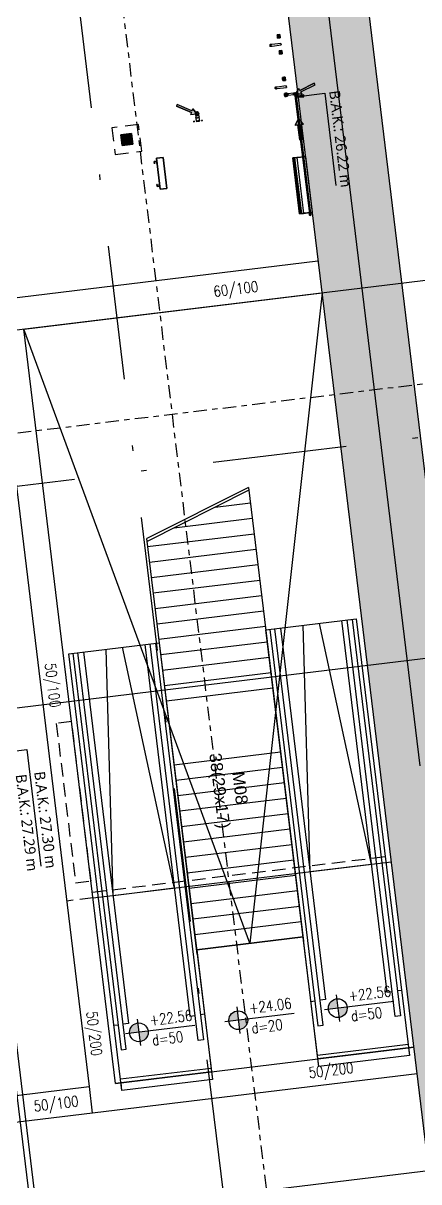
# Model space of a CAD drawing. Header units: millimetres. Extents: x 400392 to 401374, y 4543900 to 4544115.
# Drawn here: x 400471.79 to 400479.16, y 4544068.97 to 4544090.6 of the extents above; entities that cross this region are included whole.
import ezdxf
from ezdxf.enums import TextEntityAlignment as Align

# ---------------------------------------------------------------- set-up
doc = ezdxf.new("R2010")
doc.units = ezdxf.units.MM
for name, pattern in [('AKS', [3, 2.5, -0.25, 0, -0.25]), ('CENTER', [2, 1.25, -0.25, 0.25, -0.25]), ('CIZGI', [0.4, 0.25, -0.15]), ('CONTINU', [0]), ('DASHDOT2', [0.5, 0.25, -0.125, 0, -0.125]), ('HIDDEN', [0.375, 0.25, -0.125])]:
    doc.linetypes.add(name, pattern=pattern)
doc.layers.add('A-DETL-GENF', color=92, linetype='Continuous', lineweight=9)
for name, color, linetype in [('aks prota', 2, 'AKS'), ('kiriş boyutu prota', 6, 'Continuous'), ('kiriş prota', 6, 'Continuous'), ('kolon tarama prota', 252, 'Continuous'), ('merdiven prota', 2, 'Continuous'), ('perde prota', 1, 'Continuous'), ('PRT-AL-TUNEL_EKSENI', 14, 'DASHDOT2'), ('PRT-MI-a_fit_drainage', 10, 'Continuous'), ('prt-s-taxis', 7, 'Continuous'), ('skesit prota', 7, 'Continuous'), ('st-s_level (kot)', 6, 'Continuous'), ('st-s_levelmark (kot işareti)', 4, 'Continuous'), ('st_s_ölçü', 4, 'Continuous'), ('temel prota', 6, 'Continuous')]:
    doc.layers.add(name, color=color, linetype=linetype)
doc.styles.add('OLCU', font='romanstw.shx')
doc.styles.add('PRT-MI-a_Arial', font='Arial.ttf', dxfattribs={"height": 30})
doc.styles.add('Segoe UI Light_1', font='', dxfattribs={"height": 200})
doc.styles.add('TKIRIS', font='romanstw.shx')
doc.styles.get('Segoe UI Light_1').set_extended_font_data('Segoe UI Light')

# ---------------------------------------------------------------- blocks, each defined once
blk = doc.blocks.new('+24.06 mekanik')
at = {"layer": 'kolon tarama prota'}
for points in [[(11782, 178299), (11692, 178375), (11733, 178390), (11631, 178671), (11660, 178682), (11761, 178401), (11803, 178416)], [(11842, 178300), (11862, 178450), (11822, 178450)], [(12248, 178300), (12365, 178378), (12365, 178330), (12648, 178330), (12648, 178270), (12365, 178270), (12365, 178222)], [(11933, 176427), (11933, 176309), (11895, 176331), (11745, 176072), (11719, 176087), (11869, 176346), (11830, 176368)]]:
    blk.add_hatch(color=253, dxfattribs=at).paths.add_polyline_path(points, flags=0)
at = {"layer": 'kolon tarama prota', "color": 253}
for p, q in [((11660, 178682), (11631, 178671)), ((11660, 178682), (11631, 178671)), ((11631, 178671), (11733, 178390)), ((11733, 178390), (11631, 178671)), ((11761, 178401), (11660, 178682)), ((11761, 178401), (11660, 178682)), ((11842, 178843), (13574, 178843)), ((11842, 178300), (11842, 178843)), ((11862, 178450), (11822, 178450)), ((11822, 178450), (11842, 178300)), ((11842, 178300), (11862, 178450)), ((11733, 178390), (11692, 178375)), ((11733, 178390), (11692, 178375)), ((11692, 178375), (11782, 178299)), ((11692, 178375), (11782, 178299)), ((11803, 178416), (11761, 178401)), ((11761, 178401), (11803, 178416)), ((11766, 178283), (11766, 178265)), ((11769, 178265), (11769, 178160)), ((11782, 178299), (11803, 178416)), ((11803, 178416), (11782, 178299)), ((11796, 178160), (11796, 178265)), ((11799, 178265), (11799, 178283)), ((14038, 178313), (11818, 178313)), ((11818, 178287), (14038, 178287)), ((12365, 178378), (12248, 178300)), ((12365, 178378), (12248, 178300)), ((12248, 178300), (12365, 178222)), ((12365, 178222), (12248, 178300)), ((12365, 178330), (12365, 178378)), ((12365, 178330), (12365, 178378)), ((12648, 178330), (12365, 178330)), ((12365, 178330), (12648, 178330)), ((12365, 178222), (12365, 178270)), ((12365, 178270), (12648, 178270)), ((12365, 178270), (12648, 178270)), ((12365, 178270), (12365, 178222)), ((12648, 178270), (12648, 178330)), ((12648, 178270), (12648, 178330)), ((12968, 178252), (12968, 178345)), ((12968, 178345), (12968, 178345)), ((12968, 178345), (12968, 178255)), ((12968, 178345), (14018, 178345)), ((12968, 178345), (14018, 178345)), ((12968, 178255), (12968, 178180)), ((12968, 178200), (12968, 178252)), ((13493, 178320), (13493, 178320)), ((14018, 178255), (14018, 178345)), ((14018, 178345), (14018, 178345)), ((14018, 178345), (14018, 178252)), ((14023, 178320), (14018, 178320)), ((14018, 178280), (14018, 178320)), ((14018, 178320), (14018, 178280)), ((14023, 178309), (14018, 178309)), ((14023, 178309), (14018, 178309)), ((14018, 178289), (14018, 178309)), ((14018, 178309), (14018, 178289)), ((14018, 178289), (14018, 178309)), ((14018, 178309), (14018, 178289)), ((14018, 178289), (14023, 178289)), ((14018, 178289), (14023, 178289)), ((14018, 178280), (14023, 178280)), ((14018, 178180), (14018, 178255)), ((14018, 178252), (14018, 178200)), ((14023, 178280), (14023, 178320)), ((14023, 178320), (14023, 178280)), ((14038, 178313), (14023, 178313)), ((14023, 178289), (14023, 178309)), ((14023, 178309), (14023, 178289)), ((14023, 178289), (14023, 178309)), ((14023, 178309), (14023, 178289)), ((14023, 178287), (14038, 178287)), ((10653, 178145), (10653, 178095)), ((10653, 178145), (10713, 178145)), ((10713, 178145), (10653, 178145)), ((10653, 178095), (10653, 178095)), ((10653, 178095), (10679, 178095)), ((10679, 178095), (10653, 178095)), ((10653, 178095), (10653, 178095)), ((10673, 178143), (10654, 178143)), ((10654, 178143), (10673, 178143)), ((10654, 178143), (10673, 178143)), ((10673, 178143), (10654, 178143)), ((10679, 178095), (10686, 178095)), ((10686, 178095), (10679, 178095)), ((10686, 178095), (10712, 178095)), ((10712, 178095), (10686, 178095)), ((10711, 178143), (10692, 178143)), ((10692, 178143), (10711, 178143)), ((10711, 178143), (10692, 178143)), ((10692, 178143), (10711, 178143)), ((10712, 178095), (10713, 178095)), ((10713, 178095), (10712, 178095)), ((10713, 178095), (10713, 178145)), ((10818, 178145), (10818, 177975)), ((10848, 178145), (10818, 178145)), ((10818, 178145), (10848, 178145)), ((10848, 177975), (10848, 178145)), ((10953, 178145), (10953, 178095)), ((11013, 178145), (10953, 178145)), ((10953, 178145), (11013, 178145)), ((10979, 178095), (10953, 178095)), ((10953, 178095), (10953, 178095)), ((10953, 178095), (10953, 178095)), ((10953, 178095), (10979, 178095)), ((10954, 178143), (10973, 178143)), ((10973, 178143), (10954, 178143)), ((10973, 178143), (10954, 178143)), ((10954, 178143), (10973, 178143)), ((10986, 178095), (10979, 178095)), ((10979, 178095), (10986, 178095)), ((11012, 178095), (10986, 178095)), ((10986, 178095), (11012, 178095)), ((10992, 178143), (11011, 178143)), ((11011, 178143), (10992, 178143)), ((11011, 178143), (10992, 178143)), ((10992, 178143), (11011, 178143)), ((11013, 178095), (11012, 178095)), ((11012, 178095), (11013, 178095)), ((11013, 178095), (11013, 178145)), ((11453, 178145), (11453, 178095)), ((11453, 178145), (11513, 178145)), ((11513, 178145), (11453, 178145)), ((11453, 178095), (11453, 178095)), ((11453, 178095), (11479, 178095)), ((11479, 178095), (11453, 178095)), ((11453, 178095), (11453, 178095)), ((11473, 178143), (11454, 178143)), ((11454, 178143), (11473, 178143)), ((11454, 178143), (11473, 178143)), ((11473, 178143), (11454, 178143)), ((11479, 178095), (11486, 178095)), ((11486, 178095), (11479, 178095)), ((11486, 178095), (11512, 178095)), ((11512, 178095), (11486, 178095)), ((11511, 178143), (11492, 178143)), ((11492, 178143), (11511, 178143)), ((11511, 178143), (11492, 178143)), ((11492, 178143), (11511, 178143)), ((11512, 178095), (11513, 178095)), ((11513, 178095), (11512, 178095)), ((11513, 178095), (11513, 178145)), ((11618, 178145), (11618, 177975)), ((11648, 178145), (11618, 178145)), ((11618, 178145), (11648, 178145)), ((11648, 177975), (11648, 178145)), ((11753, 178145), (11753, 178095)), ((11813, 178145), (11753, 178145)), ((11753, 178145), (11813, 178145)), ((11779, 178095), (11753, 178095)), ((11753, 178095), (11753, 178095)), ((11753, 178095), (11753, 178095)), ((11753, 178095), (11779, 178095)), ((11754, 178143), (11773, 178143)), ((11773, 178143), (11754, 178143)), ((11773, 178143), (11754, 178143)), ((11754, 178143), (11773, 178143)), ((11772, 178160), (11772, 178149)), ((11786, 178095), (11779, 178095)), ((11779, 178095), (11786, 178095)), ((11812, 178095), (11786, 178095)), ((11786, 178095), (11812, 178095)), ((11792, 178143), (11811, 178143)), ((11811, 178143), (11792, 178143)), ((11811, 178143), (11792, 178143)), ((11792, 178143), (11811, 178143)), ((11794, 178149), (11794, 178160)), ((11813, 178095), (11812, 178095)), ((11812, 178095), (11813, 178095)), ((11813, 178095), (11813, 178145)), ((12968, 178124), (12968, 178200)), ((12968, 178180), (12968, 178140)), ((12968, 178180), (14018, 178180)), ((12968, 178140), (12968, 178132)), ((12968, 178140), (14018, 178140)), ((12968, 178132), (12968, 178107)), ((12968, 178132), (14018, 178132)), ((12968, 178107), (12968, 178124)), ((12968, 178124), (14018, 178124)), ((14018, 178107), (12968, 178107)), ((12968, 178105), (14018, 178105)), ((14018, 178200), (14018, 178124)), ((14018, 178140), (14018, 178180)), ((14018, 178132), (14018, 178140)), ((14018, 178107), (14018, 178132)), ((14018, 178124), (14018, 178107)), ((12073, 176518), (12068, 176518)), ((12068, 176498), (12068, 176518)), ((12068, 176518), (12068, 176498)), ((12068, 176498), (12073, 176498)), ((12073, 176498), (12073, 176518)), ((12073, 176518), (12073, 176498)), ((11869, 176346), (11719, 176087)), ((11869, 176346), (11719, 176087)), ((11745, 176072), (11895, 176331)), ((11895, 176331), (11745, 176072)), ((11933, 176427), (11830, 176368)), ((11830, 176368), (11933, 176427)), ((11830, 176368), (11869, 176346)), ((11869, 176346), (11830, 176368)), ((11895, 176331), (11933, 176309)), ((11895, 176331), (11933, 176309)), ((11898, 176433), (11898, 176433)), ((11933, 176309), (11933, 176427)), ((11933, 176309), (11933, 176427)), ((11967, 176434), (11967, 176434)), ((12010, 176468), (11991, 176468)), ((11991, 176433), (11991, 176433)), ((11991, 176433), (11991, 176433)), ((11991, 176433), (11991, 176433)), ((11991, 176433), (11991, 176433)), ((11991, 176399), (12010, 176399)), ((12068, 176466), (12010, 176466)), ((12010, 176466), (12010, 176433)), ((12010, 176433), (12010, 176466)), ((12010, 176433), (12010, 176400)), ((12010, 176400), (12010, 176433)), ((12010, 176433), (12010, 176433)), ((12010, 176433), (12010, 176433)), ((12010, 176400), (12068, 176400)), ((12068, 176466), (12068, 176433)), ((12068, 176433), (12068, 176466)), ((12073, 176458), (12068, 176458)), ((12068, 176408), (12068, 176458)), ((12068, 176458), (12068, 176408)), ((12068, 176433), (12068, 176400)), ((12068, 176400), (12068, 176433)), ((12068, 176408), (12073, 176408)), ((12073, 176368), (12068, 176368)), ((12068, 176348), (12068, 176368)), ((12068, 176368), (12068, 176348)), ((12068, 176348), (12073, 176348)), ((12073, 176408), (12073, 176458)), ((12073, 176458), (12073, 176408)), ((12073, 176348), (12073, 176368)), ((12073, 176368), (12073, 176348)), ((11719, 176087), (11745, 176072)), ((11719, 176087), (11745, 176072)), ((13248, 175705), (12668, 175705)), ((12668, 175705), (12668, 175580)), ((12668, 175580), (12668, 175705)), ((12668, 175705), (13248, 175705)), ((12668, 175705), (12668, 175705)), ((13248, 175580), (13248, 175705)), ((13248, 175705), (13248, 175580)), ((13248, 175705), (13248, 175705)), ((12668, 175580), (13248, 175580)), ((13248, 175580), (12668, 175580)), ((12668, 175580), (12668, 175580)), ((12763, 175580), (12723, 175580)), ((12723, 175580), (12723, 175530)), ((12723, 175530), (12723, 175580)), ((12723, 175580), (12763, 175580)), ((12723, 175580), (12723, 175580)), ((12723, 175530), (12763, 175530)), ((12763, 175530), (12723, 175530)), ((12723, 175530), (12723, 175530)), ((12728, 175535), (12728, 175575)), ((12728, 175575), (12763, 175575)), ((12763, 175575), (12728, 175575)), ((12728, 175575), (12728, 175535)), ((12728, 175575), (12728, 175575)), ((12763, 175535), (12728, 175535)), ((12728, 175535), (12763, 175535)), ((12728, 175535), (12728, 175535)), ((12763, 175575), (12763, 175580)), ((12763, 175580), (12763, 175575)), ((12763, 175580), (12763, 175580)), ((12763, 175575), (12763, 175575)), ((12763, 175530), (12763, 175535)), ((12763, 175535), (12763, 175530)), ((12763, 175535), (12763, 175535)), ((12763, 175530), (12763, 175530)), ((13193, 175580), (13153, 175580)), ((13153, 175580), (13153, 175575)), ((13153, 175575), (13153, 175580)), ((13153, 175580), (13193, 175580)), ((13153, 175580), (13153, 175580)), ((13153, 175575), (13188, 175575)), ((13188, 175575), (13153, 175575)), ((13153, 175575), (13153, 175575)), ((13188, 175535), (13153, 175535)), ((13153, 175535), (13153, 175530)), ((13153, 175530), (13153, 175535)), ((13153, 175535), (13188, 175535)), ((13153, 175535), (13153, 175535)), ((13153, 175530), (13193, 175530)), ((13193, 175530), (13153, 175530)), ((13153, 175530), (13153, 175530)), ((13188, 175575), (13188, 175535)), ((13188, 175535), (13188, 175575)), ((13188, 175575), (13188, 175575)), ((13188, 175535), (13188, 175535)), ((13193, 175530), (13193, 175580)), ((13193, 175580), (13193, 175530)), ((13193, 175580), (13193, 175580)), ((13193, 175530), (13193, 175530)), ((13248, 175580), (13248, 175580)), ((12153, 175175), (12153, 174975)), ((12353, 175175), (12153, 175175)), ((12153, 175175), (12353, 175175)), ((12153, 174975), (12153, 175175)), ((12153, 175175), (12153, 175175)), ((12153, 174975), (12353, 174975)), ((12353, 174975), (12153, 174975)), ((12153, 174975), (12153, 174975)), ((12173, 175080), (12159, 175080)), ((12159, 175080), (12173, 175080)), ((12159, 175080), (12159, 175080)), ((12159, 175070), (12173, 175070)), ((12173, 175070), (12159, 175070)), ((12159, 175070), (12159, 175070)), ((12173, 175080), (12173, 175080)), ((12173, 175070), (12173, 175070)), ((12203, 175080), (12189, 175080)), ((12189, 175080), (12203, 175080)), ((12189, 175080), (12189, 175080)), ((12189, 175070), (12203, 175070)), ((12203, 175070), (12189, 175070)), ((12189, 175070), (12189, 175070)), ((12203, 175080), (12203, 175080)), ((12203, 175070), (12203, 175070)), ((12233, 175080), (12220, 175080)), ((12220, 175080), (12233, 175080)), ((12220, 175080), (12220, 175080)), ((12220, 175070), (12233, 175070)), ((12233, 175070), (12220, 175070)), ((12220, 175070), (12220, 175070)), ((12233, 175080), (12233, 175080)), ((12233, 175070), (12233, 175070)), ((12248, 175168), (12248, 175155)), ((12248, 175155), (12248, 175168)), ((12248, 175168), (12248, 175168)), ((12248, 175155), (12248, 175155)), ((12248, 175138), (12248, 175125)), ((12248, 175125), (12248, 175138)), ((12248, 175138), (12248, 175138)), ((12248, 175125), (12248, 175125)), ((12248, 175108), (12248, 175094)), ((12248, 175094), (12248, 175108)), ((12248, 175108), (12248, 175108)), ((12248, 175094), (12248, 175094)), ((12248, 175056), (12248, 175042)), ((12248, 175042), (12248, 175056)), ((12248, 175056), (12248, 175056)), ((12248, 175042), (12248, 175042)), ((12248, 175025), (12248, 175012)), ((12248, 175012), (12248, 175025)), ((12248, 175025), (12248, 175025)), ((12248, 175012), (12248, 175012)), ((12248, 174995), (12248, 174982)), ((12248, 174982), (12248, 174995)), ((12248, 174995), (12248, 174995)), ((12248, 174982), (12248, 174982)), ((12258, 175155), (12258, 175168)), ((12258, 175168), (12258, 175155)), ((12258, 175168), (12258, 175168)), ((12258, 175155), (12258, 175155)), ((12258, 175125), (12258, 175138)), ((12258, 175138), (12258, 175125)), ((12258, 175138), (12258, 175138)), ((12258, 175125), (12258, 175125)), ((12258, 175094), (12258, 175108)), ((12258, 175108), (12258, 175094)), ((12258, 175108), (12258, 175108)), ((12258, 175094), (12258, 175094)), ((12258, 175042), (12258, 175056)), ((12258, 175056), (12258, 175042)), ((12258, 175056), (12258, 175056)), ((12258, 175042), (12258, 175042)), ((12258, 175012), (12258, 175025)), ((12258, 175025), (12258, 175012)), ((12258, 175025), (12258, 175025)), ((12258, 175012), (12258, 175012)), ((12258, 174982), (12258, 174995)), ((12258, 174995), (12258, 174982)), ((12258, 174995), (12258, 174995)), ((12258, 174982), (12258, 174982)), ((12286, 175080), (12272, 175080)), ((12272, 175080), (12286, 175080)), ((12272, 175080), (12272, 175080)), ((12272, 175070), (12286, 175070)), ((12286, 175070), (12272, 175070)), ((12272, 175070), (12272, 175070)), ((12286, 175080), (12286, 175080)), ((12286, 175070), (12286, 175070)), ((12316, 175080), (12302, 175080)), ((12302, 175080), (12316, 175080)), ((12302, 175080), (12302, 175080)), ((12302, 175070), (12316, 175070)), ((12316, 175070), (12302, 175070)), ((12302, 175070), (12302, 175070)), ((12316, 175080), (12316, 175080)), ((12316, 175070), (12316, 175070)), ((12346, 175080), (12332, 175080)), ((12332, 175080), (12346, 175080)), ((12332, 175080), (12332, 175080)), ((12332, 175070), (12346, 175070)), ((12346, 175070), (12332, 175070)), ((12332, 175070), (12332, 175070)), ((12346, 175080), (12346, 175080)), ((12346, 175070), (12346, 175070)), ((12353, 174975), (12353, 175175)), ((12353, 175175), (12353, 174975)), ((12353, 175175), (12353, 175175)), ((12353, 174975), (12353, 174975)), ((23332, 171851), (25527, 171851)), ((23332, 170945), (23332, 171851)), ((33181, 171002), (20633, 171002)), ((20633, 170887), (33181, 170887))]:
    blk.add_line(p, q, dxfattribs=at)
at = {"layer": 'kolon tarama prota', "color": 253, "extrusion": (0, 0, -1)}
for p, q in [((11800, 178316), (11818, 178316)), ((11818, 178284), (11800, 178284))]:
    blk.add_line(p, q, dxfattribs=at)
at = {"layer": 'kolon tarama prota', "color": 253, "flags": 128}
for points in [[(11766, 178300), (11771, 178311), (11782, 178316), (11783, 178316)], [(11766, 178283), (11766, 178295), (11766, 178300), (11766, 178300)], [(11783, 178284), (11771, 178288), (11766, 178299), (11766, 178300)], [(11783, 178316), (11794, 178312), (11799, 178301), (11799, 178300)], [(11799, 178300), (11794, 178289), (11783, 178284), (11783, 178284)], [(11799, 178300), (11799, 178295), (11799, 178284), (11799, 178283)], [(14057, 178315), (14053, 178315), (14041, 178315), (14038, 178315)], [(14038, 178315), (14051, 178315), (14057, 178315), (14057, 178315)], [(14038, 178285), (14051, 178285), (14057, 178285), (14057, 178285)], [(14057, 178285), (14053, 178285), (14041, 178285), (14038, 178285)], [(14042, 178300), (14046, 178311), (14057, 178315)], [(14057, 178285), (14046, 178289), (14042, 178300)], [(14057, 178315), (14068, 178311), (14072, 178300)], [(14072, 178300), (14068, 178289), (14057, 178285)], [(10818, 177975), (10818, 177959), (10818, 177948), (10818, 177945)], [(10848, 177945), (10848, 177949), (10848, 177962), (10848, 177975)], [(11618, 177975), (11618, 177959), (11618, 177948), (11618, 177945)], [(11648, 177945), (11648, 177949), (11648, 177962), (11648, 177975)], [(11902, 176433), (11907, 176450), (11920, 176461), (11933, 176464)], [(11933, 176403), (11917, 176408), (11905, 176420), (11902, 176433)], [(11991, 176464), (11968, 176464), (11949, 176464), (11936, 176464), (11933, 176464)], [(11933, 176464), (11949, 176459), (11960, 176447), (11963, 176433)], [(11963, 176433), (11958, 176417), (11946, 176406), (11933, 176403)], [(11933, 176403), (11937, 176403), (11951, 176403), (11971, 176403), (11991, 176403)]]:
    blk.add_lwpolyline(points, dxfattribs=at)
at = {"layer": 'kolon tarama prota', "color": 253, "extrusion": (0, 0, -1), "flags": 128}
for points in [[(-11783, 178316), (-11771, 178312), (-11766, 178301), (-11766, 178300)], [(-11766, 178300), (-11771, 178289), (-11782, 178284), (-11783, 178284)], [(-11800, 178316), (-11788, 178316), (-11783, 178316), (-11783, 178316)], [(-11799, 178300), (-11794, 178311), (-11783, 178316), (-11783, 178316)], [(-11783, 178284), (-11794, 178288), (-11799, 178299), (-11799, 178300)], [(-11783, 178284), (-11787, 178284), (-11798, 178284), (-11800, 178284)]]:
    blk.add_lwpolyline(points, dxfattribs=at)
at = {"layer": 'kolon tarama prota', "color": 253}
for centre, radius, start, end in [((11783, 178300), 16.3, 90, 270), ((11783, 178300), 13.3, 0, 180), ((11783, 178300), 13.3, 180, 0), ((11783, 178293), 6.67, 90, 270), ((11783, 178300), 16.3, 270, 90), ((11783, 178307), 6.67, 270, 90), ((14057, 178300), 15.2, 0, 180), ((14057, 178300), 15.2, 0, 180), ((14057, 178300), 15.2, 180, 0), ((14057, 178300), 15.2, 180, 0), ((14057, 178300), 13.3, 0, 180), ((14057, 178300), 13.3, 180, 0), ((14057, 178293), 6.67, 90, 270), ((14057, 178307), 6.67, 270, 90), ((10833, 177945), 15, 0, 180), ((10833, 177945), 15, 180, 0), ((11633, 177945), 15, 0, 180), ((11633, 177945), 15, 180, 0), ((11933, 176433), 34.3, 0, 180), ((11933, 176433), 34.3, 0, 180), ((11933, 176433), 34.3, 180, 0), ((11933, 176433), 34.3, 180, 0), ((11933, 176433), 33, 0, 180), ((11933, 176433), 33, 180, 0), ((11933, 176433), 30.2, 0, 180), ((11933, 176433), 30.2, 180, 0), ((11933, 176417), 16.5, 90, 270), ((11933, 176450), 16.5, 270, 90), ((12253, 175075), 100, 0, 180), ((12253, 175075), 100, 0, 180), ((12253, 175075), 100, 180, 0), ((12253, 175075), 100, 180, 0), ((12253, 175075), 93.3, 93.0709, 176.9291), ((12253, 175075), 93.3, 93.0709, 176.9291), ((12253, 175075), 93.3, 183.0709, 266.9291), ((12253, 175075), 93.3, 183.0709, 266.9291), ((12253, 175075), 90, 0, 180), ((12253, 175075), 90, 0, 180), ((12253, 175075), 90, 180, 0), ((12253, 175075), 90, 180, 0), ((12253, 175075), 80, 93.5833, 176.4167), ((12253, 175075), 80, 93.5833, 176.4167), ((12253, 175075), 80, 183.5833, 266.4167), ((12253, 175075), 80, 183.5833, 266.4167), ((12253, 175075), 63.3, 94.5281, 175.4719), ((12253, 175075), 63.3, 94.5281, 175.4719), ((12253, 175075), 63.3, 184.5281, 265.4719), ((12253, 175075), 63.3, 184.5281, 265.4719), ((12253, 175075), 50, 95.7392, 174.2608), ((12253, 175075), 50, 95.7392, 174.2608), ((12253, 175075), 50, 185.7392, 264.2608), ((12253, 175075), 50, 185.7392, 264.2608), ((12253, 175075), 45, 0, 180), ((12253, 175075), 45, 180, 0), ((12253, 175075), 35, 0, 180), ((12253, 175075), 35, 0, 180), ((12253, 175075), 35, 180, 0), ((12253, 175075), 35, 180, 0), ((12253, 175075), 33.3, 98.6269, 171.3731), ((12253, 175075), 33.3, 98.6269, 171.3731), ((12253, 175075), 33.3, 188.6269, 261.3731), ((12253, 175075), 33.3, 188.6269, 261.3731), ((12253, 175052), 22.5, 90, 270), ((12253, 175075), 20, 104.4775, 165.5225), ((12253, 175075), 20, 104.4775, 165.5225), ((12253, 175075), 20, 194.4775, 255.5225), ((12253, 175075), 20, 194.4775, 255.5225), ((12253, 175097), 22.5, 270, 90), ((12253, 175075), 93.3, 3.0709, 86.9291), ((12253, 175075), 93.3, 3.0709, 86.9291), ((12253, 175075), 80, 3.5833, 86.4167), ((12253, 175075), 80, 3.5833, 86.4167), ((12253, 175075), 63.3, 4.5281, 85.4719), ((12253, 175075), 63.3, 4.5281, 85.4719), ((12253, 175075), 50, 5.7392, 84.2608), ((12253, 175075), 50, 5.7392, 84.2608), ((12253, 175075), 33.3, 8.6269, 81.3731), ((12253, 175075), 33.3, 8.6269, 81.3731), ((12253, 175075), 20, 14.4775, 75.5225), ((12253, 175075), 20, 14.4775, 75.5225), ((12253, 175075), 80, 273.5833, 356.4167), ((12253, 175075), 93.3, 273.0709, 356.9291), ((12253, 175075), 33.3, 278.6269, 351.3731), ((12253, 175075), 20, 284.4775, 345.5225), ((12253, 175075), 63.3, 274.5281, 355.4719), ((12253, 175075), 50, 275.7392, 354.2608), ((12253, 175075), 93.3, 273.0709, 356.9291), ((12253, 175075), 80, 273.5833, 356.4167), ((12253, 175075), 20, 284.4775, 345.5225), ((12253, 175075), 33.3, 278.6269, 351.3731), ((12253, 175075), 50, 275.7392, 354.2608), ((12253, 175075), 63.3, 274.5281, 355.4719)]:
    blk.add_arc(centre, radius, start, end, dxfattribs=at)
at = {"layer": 'kolon tarama prota', "color": 253, "extrusion": (0, 0, -1)}
for start, end in [(0, 180), (180, 0)]:
    blk.add_arc((-11783, 178300), 16.3, start, end, dxfattribs=at)
at = {"layer": 'kolon tarama prota', "color": 253}
for centre, major_axis, start_param, end_param in [((11783, 178265), (-16.3, 0), 4.712389, 7.853982), ((11783, 178265), (13.3, 0), 3.141593, 4.712389), ((11783, 178265), (13.3, 0), 1.570796, 3.141593), ((11783, 178265), (13.3, 0), 4.712389, 6.283185), ((11783, 178265), (13.3, 0), 0, 1.570796), ((11783, 178265), (16.3, 0), 4.712389, 7.853982), ((11818, 178300), (0, 13.3), 0, 1.570796), ((11818, 178300), (0, 13.3), 4.712389, 6.283185), ((11818, 178300), (0, 13.3), 1.570796, 3.141593), ((11818, 178300), (0, 13.3), 3.141593, 4.712389), ((14023, 178300), (0, 13.3), 4.712389, 6.283185), ((14023, 178300), (0, 13.3), 0, 1.570796), ((14023, 178300), (0, 13.3), 3.141593, 4.712389), ((14023, 178300), (0, 13.3), 1.570796, 3.141593), ((14038, 178300), (0, 15.2), 4.712389, 7.853982), ((14038, 178300), (0, 15.2), 4.712389, 7.853982), ((14038, 178300), (0, 13.3), 0, 1.570796), ((14038, 178300), (0, 13.3), 4.712389, 6.283185), ((14038, 178300), (0, 13.3), 4.712389, 6.283185), ((14038, 178300), (0, 13.3), 0, 1.570796), ((14038, 178300), (0, 13.3), 1.570796, 3.141593), ((14038, 178300), (0, 13.3), 3.141593, 4.712389), ((14038, 178300), (0, 13.3), 3.141593, 4.712389), ((14038, 178300), (0, 13.3), 1.570796, 3.141593), ((14038, 178300), (0, 15.2), 1.570796, 4.712389), ((14038, 178300), (0, 15.2), 1.570796, 4.712389), ((11783, 178160), (13.3, 0), 1.570796, 3.141593), ((11783, 178160), (13.3, 0), 3.141593, 4.712389), ((11783, 178160), (11.1, 0), 3.141593, 6.283185), ((11783, 178160), (11.1, 0), 0, 3.141593), ((11783, 178149), (11.1, 0), 0, 3.141593), ((11783, 178149), (-11.1, 0), 0, 3.141593), ((11783, 178160), (13.3, 0), 0, 1.570796), ((11783, 178160), (13.3, 0), 4.712389, 6.283185)]:
    blk.add_ellipse(centre, major_axis=major_axis, ratio=0.01, start_param=start_param, end_param=end_param, dxfattribs=at)
at = {"layer": 'kolon tarama prota', "color": 253, "extrusion": (0, 0, -1)}
for major_axis in [(0, 16.3), (0, -16.3)]:
    blk.add_ellipse((11818, 178300), major_axis=major_axis, ratio=0.01, start_param=4.712389, end_param=7.853982, dxfattribs=at)
at = {"layer": 'kolon tarama prota', "color": 253}
for points in [[(10654, 178143), (10654, 178135), (10653, 178119), (10653, 178103), (10653, 178095)], [(10653, 178095), (10653, 178103), (10653, 178119), (10654, 178135), (10654, 178143)], [(10679, 178095), (10678, 178103), (10676, 178119), (10674, 178135), (10673, 178143)], [(10673, 178143), (10674, 178135), (10676, 178119), (10678, 178103), (10679, 178095)], [(10692, 178143), (10691, 178135), (10689, 178119), (10687, 178103), (10686, 178095)], [(10686, 178095), (10687, 178103), (10689, 178119), (10691, 178135), (10692, 178143)], [(10712, 178095), (10712, 178103), (10712, 178119), (10712, 178135), (10711, 178143)], [(10711, 178143), (10712, 178135), (10712, 178119), (10712, 178103), (10712, 178095)], [(10953, 178095), (10953, 178103), (10953, 178119), (10954, 178135), (10954, 178143)], [(10954, 178143), (10954, 178135), (10953, 178119), (10953, 178103), (10953, 178095)], [(10973, 178143), (10974, 178135), (10976, 178119), (10978, 178103), (10979, 178095)], [(10979, 178095), (10978, 178103), (10976, 178119), (10974, 178135), (10973, 178143)], [(10986, 178095), (10987, 178103), (10989, 178119), (10991, 178135), (10992, 178143)], [(10992, 178143), (10991, 178135), (10989, 178119), (10987, 178103), (10986, 178095)], [(11011, 178143), (11011, 178135), (11012, 178119), (11012, 178103), (11012, 178095)], [(11012, 178095), (11012, 178103), (11012, 178119), (11011, 178135), (11011, 178143)], [(11454, 178143), (11454, 178135), (11453, 178119), (11453, 178103), (11453, 178095)], [(11453, 178095), (11453, 178103), (11453, 178119), (11454, 178135), (11454, 178143)], [(11479, 178095), (11478, 178103), (11476, 178119), (11474, 178135), (11473, 178143)], [(11473, 178143), (11474, 178135), (11476, 178119), (11478, 178103), (11479, 178095)], [(11492, 178143), (11491, 178135), (11489, 178119), (11487, 178103), (11486, 178095)], [(11486, 178095), (11487, 178103), (11489, 178119), (11491, 178135), (11492, 178143)], [(11512, 178095), (11512, 178103), (11512, 178119), (11512, 178135), (11511, 178143)], [(11511, 178143), (11512, 178135), (11512, 178119), (11512, 178103), (11512, 178095)], [(11753, 178095), (11753, 178103), (11753, 178119), (11754, 178135), (11754, 178143)], [(11754, 178143), (11754, 178135), (11753, 178119), (11753, 178103), (11753, 178095)], [(11773, 178143), (11774, 178135), (11776, 178119), (11778, 178103), (11779, 178095)], [(11779, 178095), (11778, 178103), (11776, 178119), (11774, 178135), (11773, 178143)], [(11786, 178095), (11787, 178103), (11789, 178119), (11791, 178135), (11792, 178143)], [(11792, 178143), (11791, 178135), (11789, 178119), (11787, 178103), (11786, 178095)], [(11811, 178143), (11811, 178135), (11812, 178119), (11812, 178103), (11812, 178095)], [(11812, 178095), (11812, 178103), (11812, 178119), (11811, 178135), (11811, 178143)]]:
    blk.add_open_spline(points, degree=3, dxfattribs=at)
at = {"layer": 'kolon tarama prota', "color": 253, "style": 'Segoe UI Light_1'}
for s, p in [('B.A.K.: 26.22 m', (11810, 178929)), ('B.A.K.: 27.30 m', (23765, 171937)), ('B.A.K.: 27.29 m', (23776, 171587))]:
    blk.add_text(s, height=200, dxfattribs=at).set_placement(p)
blk = doc.blocks.new('yürüyen mer 2')
at = {"color": 253}
blk.add_lwpolyline([(52651, 3429.1), (52651, 3599.1)], dxfattribs=at)
at = {"layer": 'st_s_ölçü', "color": 252, "ltscale": 0.1}
blk.add_line((53451.2, 3599.1), (53451.2, 3429.1), dxfattribs=at)
for points in [[(52651, 3599.1), (53472.2, 3599.1), (53472.2, 3429.1), (52651, 3429.1)], [(52651, 3591.6), (53396.5, 3591.6), (53396.5, 3581.8), (52651, 3581.8)], [(53349.5, 3599.1), (53349.5, 3591.6)], [(52651, 3571.6), (53349.5, 3571.6), (53349.5, 3581.8)], [(52651, 3529.1), (53109.3, 3571.6), (53109.3, 3456.6), (52651, 3499.1)], [(52651, 3456.6), (53349.5, 3456.6), (53349.5, 3446.3)], [(52651, 3436.6), (53396.5, 3436.6), (53396.5, 3446.3), (52651, 3446.3)], [(53349.5, 3429.1), (53349.5, 3436.6)]]:
    blk.add_lwpolyline(points, dxfattribs=at)
blk = doc.blocks.new('Stair_Anotation')
at = {"color": 0, "style": 'PRT-MI-a_Arial'}
blk.add_attdef('M.ADI', text='', height=0.2, dxfattribs=at).set_placement((0, 0), align=Align.BOTTOM_CENTER)
blk.add_attdef('BAS.SAYI-(EN-RIHT)', text='', height=0.2, dxfattribs=at).set_placement((0, -0.08), align=Align.TOP_CENTER)
blk = doc.blocks.new('PLAN_KOT')
at = {"layer": 'st-s_levelmark (kot işareti)'}
h = blk.add_hatch(color=256, dxfattribs=at)
h.paths.add_polyline_path([(0, 17.5, 0.414214), (-17.5, 0), (0, 0)])
h.paths.add_polyline_path([(17.5, 0), (0, 0), (0, -17.5, 0.414214)])
for p, q in [((0, 25), (0, -25)), ((105, 0), (-25, 0))]:
    blk.add_line(p, q, dxfattribs=at)
blk.add_circle((0, 0), 17.5, dxfattribs=at)
at = {"layer": 'st-s_level (kot)', "color": 6, "style": 'OLCU', "width": 0.8}
for tag, p in [('KOT', (22.7, 9.8)), ('DÖŞEME_KALINLIĞI', (22.7, -27.6))]:
    blk.add_attdef(tag, p, '', height=20, dxfattribs=at)
blk = doc.blocks.new('YER SUZGECI_20x20')
at = {"color": 2}
blk.add_lwpolyline([(-20, 0), (0, 0), (0, 20), (-20, 20)], close=True, dxfattribs=at)
for points in [[(0, 20), (-20, 0)], [(-20, 20), (0, 0)]]:
    blk.add_lwpolyline(points, dxfattribs=at)
blk.add_circle((-10, 10), 7, dxfattribs=at)

msp = doc.modelspace()

# ---------------------------------------------------------------- hatches: boundary and pattern name
at = {"layer": 'kolon tarama prota'}
h = msp.add_hatch(color=256, dxfattribs=at)
h.dxf.hatch_style = 1
h.paths.add_polyline_path([(400477.132, 4544099.89), (400459.561, 4544097.756), (400459.512, 4544098.154), (400458.718, 4544098.057), (400458.766, 4544097.66), (400453.108, 4544096.973), (400453.06, 4544097.37), (400452.266, 4544097.274), (400452.314, 4544096.876), (400434.743, 4544094.743), (400434.924, 4544093.254), (400475.823, 4544098.22), (400483.38, 4544035.99), (400485.118, 4544034.122), (400484.811, 4544036.655)])

# ---------------------------------------------------------------- linework, layer by layer
at = {"layer": 'aks prota', "ltscale": 10}
for p, q in [((400490.074, 4543987.091), (400475.978, 4544103.171)), ((400434.475, 4544080.356), (400480.835, 4544085.985)), ((400435.319, 4544073.407), (400481.679, 4544079.036)), ((400436.465, 4544063.976), (400482.824, 4544069.606))]:
    msp.add_line(p, q, dxfattribs=at)
at = {"layer": 'kiriş prota', "linetype": 'HIDDEN'}
msp.add_line((400473.078, 4544074.377), (400478.637, 4544075.052), dxfattribs=at)
at = {"layer": 'kiriş prota'}
msp.add_line((400473.091, 4544074.27), (400478.65, 4544074.945), dxfattribs=at)
for points in [[(400468.453, 4544085.086), (400477.283, 4544086.158)], [(400479.07, 4544071.482), (400477.284, 4544071.265), (400477.007, 4544073.542), (400475.022, 4544073.301), (400475.298, 4544071.024), (400473.511, 4544070.807), (400471.801, 4544084.888), (400477.36, 4544085.563)], [(400471.305, 4544084.828), (400473.015, 4544070.746)], [(400475.988, 4544081.93), (400477.017, 4544073.46)], [(400475.032, 4544073.219), (400474.09, 4544080.976)], [(400473.511, 4544070.807), (400479.07, 4544071.482)], [(400479.131, 4544070.985), (400470.301, 4544069.913)], [(400470.24, 4544070.409), (400473.015, 4544070.746)]]:
    msp.add_lwpolyline(points, dxfattribs=at)
at = {"layer": 'kiriş prota', "linetype": 'HIDDEN'}
msp.add_lwpolyline([(400473.091, 4544074.27), (400472.594, 4544074.21)], dxfattribs=at)
at = {"layer": 'kiriş prota', "linetype": 'HIDDEN', "ltscale": 5}
msp.add_lwpolyline([(400473.015, 4544070.746), (400473.075, 4544070.25)], dxfattribs=at)
at = {"layer": 'merdiven prota', "linetype": 'HIDDEN', "ltscale": 10}
for p, q in [((400475.369, 4544081.563), (400476.023, 4544081.643)), ((400474.603, 4544081.178), (400476.058, 4544081.355)), ((400474.108, 4544080.826), (400476.093, 4544081.067)), ((400474.143, 4544080.538), (400476.128, 4544080.779)), ((400474.178, 4544080.25), (400476.163, 4544080.491)), ((400474.213, 4544079.962), (400476.198, 4544080.203)), ((400474.248, 4544079.674), (400476.233, 4544079.915)), ((400474.283, 4544079.386), (400476.268, 4544079.627)), ((400474.318, 4544079.098), (400476.303, 4544079.34)), ((400474.353, 4544078.811), (400476.338, 4544079.052)), ((400474.387, 4544078.523), (400476.373, 4544078.764)), ((400474.422, 4544078.235), (400476.408, 4544078.476)), ((400474.457, 4544077.947), (400476.443, 4544078.188)), ((400474.602, 4544076.756), (400476.587, 4544076.997)), ((400474.637, 4544076.468), (400476.622, 4544076.709)), ((400474.672, 4544076.18), (400476.657, 4544076.421)), ((400474.707, 4544075.892), (400476.692, 4544076.133)), ((400474.742, 4544075.604), (400476.727, 4544075.845)), ((400474.777, 4544075.316), (400476.762, 4544075.557)), ((400474.812, 4544075.028), (400476.797, 4544075.269)), ((400474.847, 4544074.74), (400476.832, 4544074.982)), ((400474.882, 4544074.453), (400476.867, 4544074.694)), ((400474.917, 4544074.165), (400476.902, 4544074.406)), ((400474.952, 4544073.877), (400476.937, 4544074.118)), ((400474.987, 4544073.589), (400476.972, 4544073.83)), ((400475.022, 4544073.301), (400477.007, 4544073.542))]:
    msp.add_line(p, q, dxfattribs=at)
at = {"layer": 'merdiven prota', "color": 4}
msp.add_lwpolyline([(400477.36, 4544085.563), (400476.014, 4544073.422), (400471.801, 4544084.888)], dxfattribs=at)
at = {"layer": 'merdiven prota', "linetype": 'HIDDEN', "ltscale": 10}
for points in [[(400475.988, 4544081.93), (400474.09, 4544080.976)], [(400475.995, 4544081.878), (400474.096, 4544080.923)], [(400478.971, 4544071.47), (400478.989, 4544071.326), (400477.301, 4544071.121), (400477.284, 4544071.265)], [(400475.298, 4544071.024), (400475.316, 4544070.88), (400473.628, 4544070.675), (400473.611, 4544070.819)]]:
    msp.add_lwpolyline(points, dxfattribs=at)
at = {"layer": 'perde prota'}
msp.add_lwpolyline([(400452.314, 4544096.876), (400434.743, 4544094.743), (400434.924, 4544093.254), (400475.823, 4544098.22), (400483.38, 4544035.99), (400485.118, 4544034.122), (400477.132, 4544099.89), (400459.561, 4544097.756), (400459.512, 4544098.154), (400458.718, 4544098.057), (400458.766, 4544097.66), (400453.108, 4544096.973), (400453.06, 4544097.37), (400452.266, 4544097.274)], close=True, dxfattribs=at)
at = {"layer": 'PRT-AL-TUNEL_EKSENI', "ltscale": 10}
for p, q in [((400484.744, 4543992.822), (400471.411, 4544102.617)), ((400434.824, 4544077.483), (400481.184, 4544083.113))]:
    msp.add_line(p, q, dxfattribs=at)
at = {"layer": 'PRT-MI-a_fit_drainage', "color": 2, "linetype": 'CIZGI'}
msp.add_lwpolyline([(400473.937, 4544088.704), (400473.441, 4544088.643), (400473.501, 4544088.147), (400473.997, 4544088.207)], close=True, dxfattribs=at)
at = {"layer": 'skesit prota', "linetype": 'CENTER', "ltscale": 0.2}
for points in [[(400485.584, 4544084.631), (400436.728, 4544078.698), (400404.719, 4544113.115)], [(400471.977, 4544104.59), (400486.286, 4543986.758)]]:
    msp.add_lwpolyline(points, dxfattribs=at)
at = {"layer": 'temel prota', "color": 5, "linetype": 'HIDDEN'}
msp.add_lwpolyline([(400472.404, 4544077.527), (400472.765, 4544074.549), (400473.053, 4544074.584), (400472.691, 4544077.562)], close=True, dxfattribs=at)

# ---------------------------------------------------------------- block references
at = {"layer": 'A-DETL-GENF', "xscale": 0.001, "yscale": 0.001, "zscale": 0.001, "rotation": 276.9239939588385}
msp.add_blockref('+24.06 mekanik', (400298.444, 4544079.483), dxfattribs=at)
at = {"layer": 'PRT-MI-a_fit_drainage', "color": 2, "xscale": 0.01, "yscale": 0.01, "zscale": 0.01, "rotation": 186.9239939589713}
msp.add_blockref('YER SUZGECI_20x20', (400473.608, 4544088.513), dxfattribs=at)
at = {"layer": 'prt-s-taxis'}
ref = msp.add_blockref('Stair_Anotation', (400475.656, 4544076.291), dxfattribs=dict(at, xscale=-1.125, yscale=1.125, zscale=1.125, rotation=276.9239939242059))
ref.add_attrib('M.ADI', 'M08', dxfattribs={"layer": '0', "color": 0, "height": 0.225, "rotation": 276.924, "style": 'PRT-MI-a_Arial'}).set_placement((400475.655, 4544076.3), align=Align.BOTTOM_CENTER)
ref.add_attrib('BAS.SAYI-(EN-RIHT)', '38(29x17)', dxfattribs={"layer": '0', "color": 0, "height": 0.225, "rotation": 276.924, "style": 'PRT-MI-a_Arial'}).set_placement((400475.566, 4544076.282), align=Align.TOP_CENTER)
at = {"layer": 'st-s_level (kot)', "linetype": 'CONTINU', "ltscale": 0.1, "xscale": 0.01, "yscale": 0.01, "zscale": 0.01, "rotation": 6.923993958853108}
for p, values in [((400477.653, 4544072.211), {'KOT': '+22.56', 'DÖŞEME_KALINLIĞI': 'd=50'}), ((400475.798, 4544071.985), {'KOT': '+24.06', 'DÖŞEME_KALINLIĞI': 'd=20'}), ((400473.944, 4544071.76), {'KOT': '+22.56', 'DÖŞEME_KALINLIĞI': 'd=50'})]:
    msp.add_blockref('PLAN_KOT', p, dxfattribs=at).add_auto_attribs(values)
at = {"layer": 'st_s_ölçü', "linetype": 'CONTINU', "xscale": 0.01, "yscale": 0.01, "zscale": 0.01, "rotation": 276.923993958834}
for p in [(400378.798, 4544597.809), (400375.125, 4544597.363)]:
    msp.add_blockref('yürüyen mer 2', p, dxfattribs=at)

# ---------------------------------------------------------------- texts
at = {"layer": 'kiriş boyutu prota', "ltscale": 0.05, "style": 'TKIRIS', "width": 0.8}
for s, rotation, p in [('60/100', 6.924, (400476.167, 4544085.687)), ('50/100', 276.924, (400472.389, 4544077.824)), ('50/200', 276.924, (400473.164, 4544071.322)), ('50/200', 6.924, (400477.943, 4544071.104)), ('50/100', 6.924, (400472.816, 4544070.481))]:
    msp.add_text(s, height=0.2, rotation=rotation, dxfattribs=at).set_placement(p, align=Align.MIDDLE_RIGHT)

doc.saveas('drawing.dxf')
